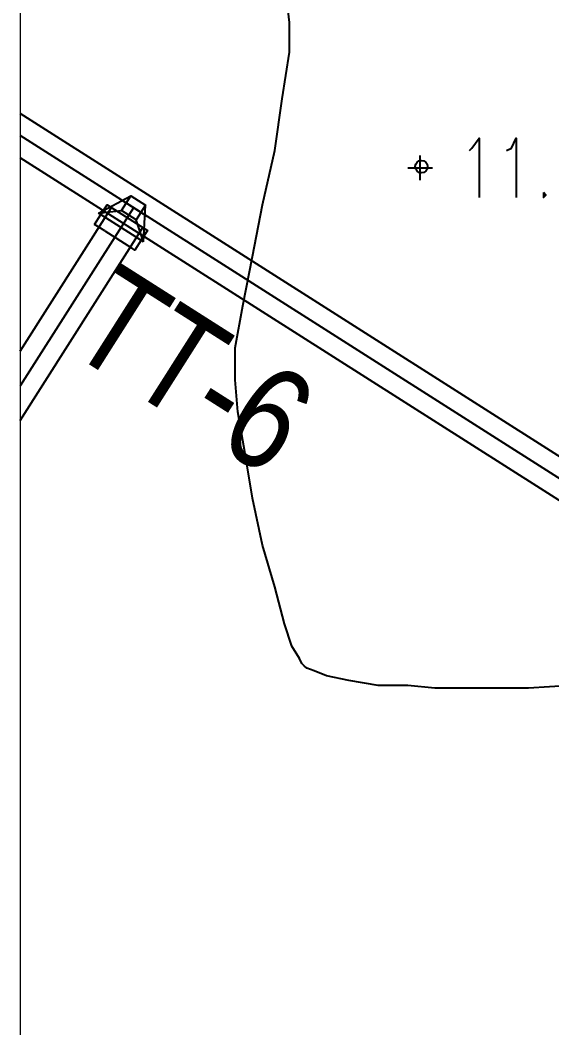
# Model space of a CAD drawing. Header units: millimetres. Extents: x -243837 to -5443, y 40 to 285140.
# Drawn here: x -27895 to -25729, y 131126 to 135230 of the extents above; entities that cross this region are included whole.
import ezdxf

# ---------------------------------------------------------------- set-up
doc = ezdxf.new("R2010")
doc.units = ezdxf.units.MM
doc.linetypes.add('0', pattern=[0])
doc.layers.add('PDF_C-TOPO', color=7, linetype='Continuous', true_color=0xb85b00)
doc.layers.add('R-OBJECT', color=2, linetype='Continuous', lineweight=20)
doc.styles.get("Standard").update_dxf_attribs({"font": 'arial.ttf'})

# ---------------------------------------------------------------- blocks, each defined once
blk = doc.blocks.new('A$C6953163A')
blk.add_lwpolyline([(99819, 114160.7), (0, 114160.7), (0, 0), (99819, 0)], close=True)
at = {"layer": 'PDF_C-TOPO', "color": 8, "linetype": '0', "lineweight": 25}
for p, q in [((27708.4, 77255.7), (0, 94879.2)), ((27493.7, 76918), (0, 94405)), ((27279.1, 76580.6), (0, 93931.1)), ((1679.8, 92743.8), (2375.7, 93116)), ((0, 89777.8), (1960.8, 92860.5)), ((2432.6, 92856.8), (0, 89032.2)), ((2203.8, 93003.1), (2721.4, 92673.9)), ((2650.1, 92126.6), (2692.1, 92914.7)), ((1679.8, 92743.8), (2174.4, 92799.5)), ((2650.1, 92126.6), (1679.8, 92743.8)), ((2650.1, 92126.6), (2490.9, 92598.3)), ((0, 88287.1), (2635.8, 92431.2)), ((1819.8, 92358.5), (2389.4, 91996.2))]:
    blk.add_line(p, q, dxfattribs=at)
for points in [[(11816.3, 82600), (10916.7, 82547.1), (10070, 82547.1), (9329.2, 82547.1), (8905.9, 82547.1), (8323.8, 82600), (7688.8, 82600), (7053.8, 82705.8), (6577.5, 82811.6), (6312.9, 82917.5), (6154.2, 82970.4), (6101.3, 83023.3), (6048.4, 83076.2), (5995.4, 83182.1), (5836.7, 83446.6), (5677.9, 83922.9), (5466.3, 84716.6), (5201.7, 85616.2), (4990, 86621.6), (4831.3, 87574.1), (4672.5, 88473.7), (4619.6, 89161.7), (4619.6, 89849.6), (4778.4, 90749.2), (4990, 91807.5), (5201.7, 92918.7), (5466.3, 94082.9), (5625, 95194.2), (5783.8, 96199.6), (5783.8, 96834.6), (5730.9, 97257.9)], [(9646.7, 94082.9), (9699.6, 94135.8), (9858.4, 94347.5), (9858.4, 93077.5)], [(10440.5, 94082.9), (10546.3, 94135.8), (10652.1, 94347.5), (10652.1, 93077.5)], [(8588.4, 93447.9), (8588.4, 93977.1)], [(8323.8, 93712.5), (8853, 93712.5)]]:
    blk.add_lwpolyline(points, dxfattribs=at)
at = {"layer": 'PDF_C-TOPO', "color": 8, "linetype": '0', "lineweight": 25, "elevation": 73314.2}
blk.add_lwpolyline([(2174.4, 92799.5), (2375.7, 93116), (2692.1, 92914.7), (2490.9, 92598.3)], close=True, dxfattribs=at)
at = {"layer": 'PDF_C-TOPO', "color": 8, "linetype": '0', "lineweight": 25}
blk.add_lwpolyline([(11234.2, 93183.3), (11234.2, 93130.4), (11234.2, 93077.5), (11287.1, 93130.4)], close=True, dxfattribs=at)
for points, elevation in [([(1732.5, 92710.3), (1866.7, 92921.2), (2731.5, 92371.1), (2597.4, 92160.2)], 72869.3), ([(1598.3, 92499.3), (1732.5, 92710.3)], 72869), ([(1819.8, 92358.5), (1598.3, 92499.3)], 72869.3), ([(2597.4, 92160.2), (2463.2, 91949.2), (2389.4, 91996.2)], 72869)]:
    blk.add_lwpolyline(points, dxfattribs=dict(at, elevation=elevation))
blk.add_circle((8614.8, 93739), 132.3, dxfattribs=at)
at = {"layer": 'PDF_C-TOPO', "color": 8, "linetype": '0', "lineweight": 25, "extrusion": (-0.000121031, -0.000190294, 1), "width": 0.8}
blk.add_text('TT-6', height=2200.02, rotation=327.54309, dxfattribs=at).set_placement((941.9, 89837.1, -17.2))

msp = doc.modelspace()

# ---------------------------------------------------------------- block references
at = {"layer": 'R-OBJECT', "ltscale": 10, "xscale": 0.1897617392247856, "yscale": 0.1897617392247856, "zscale": 0.1897617392247856}
msp.add_blockref('A$C6953163A', (-27895.37, 116845.53), dxfattribs=at)

doc.saveas('drawing.dxf')
